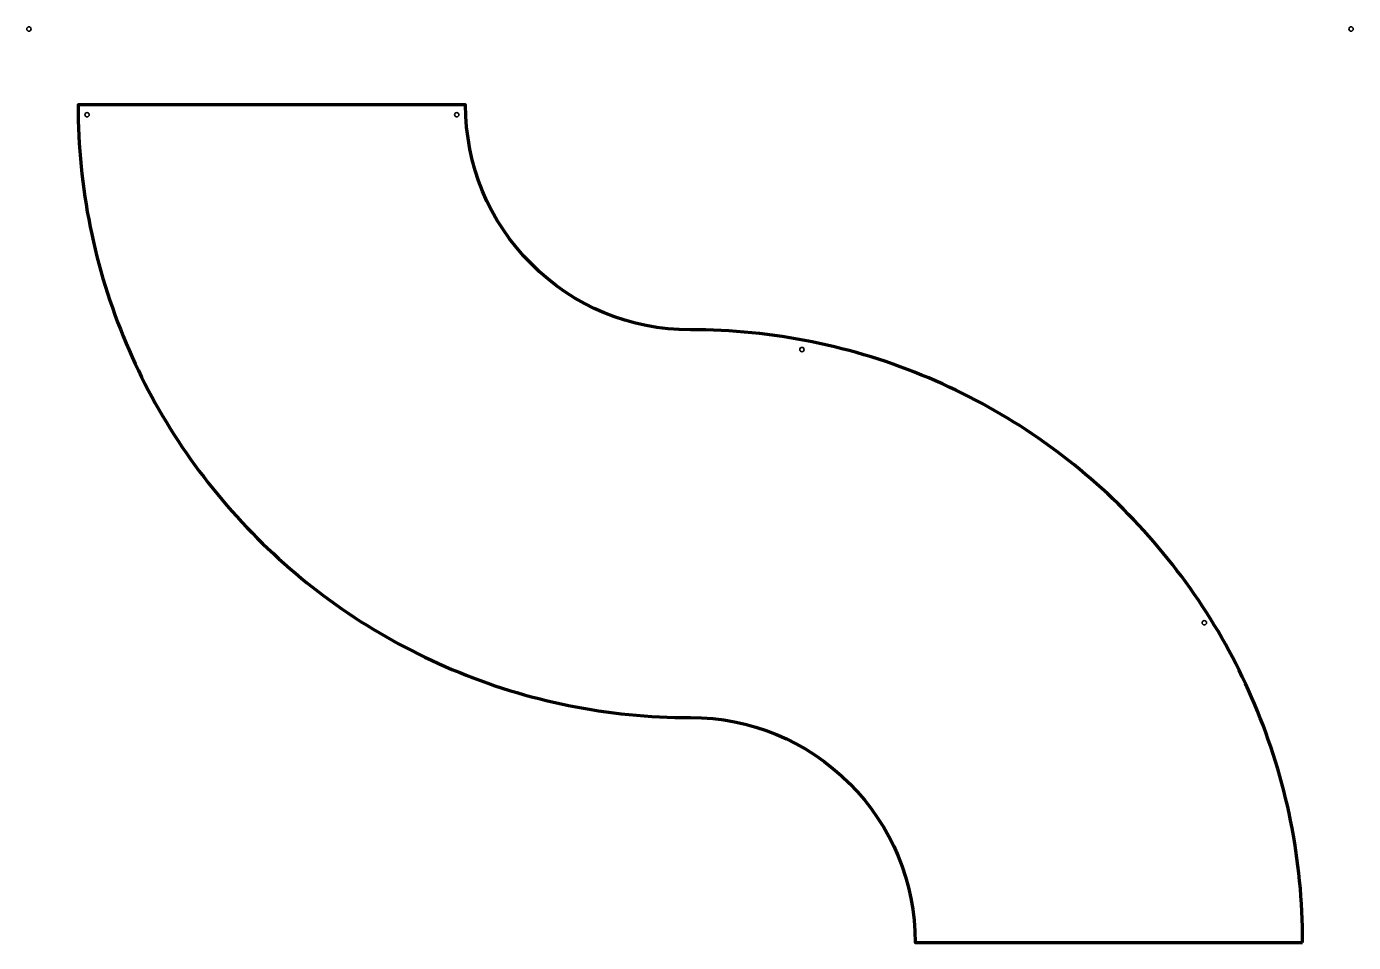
# Model space of a CAD drawing. Header units: inches. Extents: x 0.1 to 23.9, y -16.5 to -0.1.
import ezdxf

# ---------------------------------------------------------------- set-up
doc = ezdxf.new("R2010")
doc.units = ezdxf.units.IN
doc.header["$MEASUREMENT"] = 0
doc.layers.add('Layer 1', color=7, linetype='Continuous')

msp = doc.modelspace()

# ---------------------------------------------------------------- linework, layer by layer
at = {"layer": 'Layer 1', "color": 179, "lineweight": 35, "true_color": 0x231f20}
for points in [[(0.12, -0.113), (0.105, -0.128), (0.105, -0.153), (0.12, -0.168), (0.136, -0.184), (0.161, -0.184), (0.176, -0.168), (0.192, -0.153), (0.192, -0.128), (0.176, -0.113), (0.161, -0.097), (0.136, -0.097), (0.12, -0.113)], [(23.811, -0.113), (23.796, -0.128), (23.796, -0.153), (23.811, -0.168), (23.827, -0.184), (23.852, -0.184), (23.867, -0.168), (23.882, -0.153), (23.882, -0.128), (23.867, -0.113), (23.852, -0.097), (23.827, -0.097), (23.811, -0.113)], [(1.162, -1.649), (1.147, -1.665), (1.147, -1.69), (1.162, -1.705), (1.177, -1.72), (1.202, -1.72), (1.218, -1.705), (1.233, -1.69), (1.233, -1.665), (1.218, -1.649), (1.202, -1.634), (1.177, -1.634), (1.162, -1.649)], [(7.787, -1.649), (7.771, -1.665), (7.771, -1.69), (7.787, -1.705), (7.802, -1.72), (7.827, -1.72), (7.842, -1.705), (7.858, -1.69), (7.858, -1.665), (7.842, -1.649), (7.827, -1.634), (7.802, -1.634), (7.787, -1.649)], [(13.972, -5.854), (13.957, -5.869), (13.957, -5.894), (13.972, -5.91), (13.988, -5.925), (14.012, -5.925), (14.028, -5.91), (14.043, -5.894), (14.043, -5.869), (14.028, -5.854), (14.012, -5.839), (13.988, -5.839), (13.972, -5.854)], [(21.182, -10.746), (21.167, -10.762), (21.167, -10.787), (21.182, -10.802), (21.197, -10.817), (21.222, -10.817), (21.238, -10.802), (21.253, -10.787), (21.253, -10.762), (21.238, -10.746), (21.222, -10.731), (21.197, -10.731), (21.182, -10.746)]]:
    msp.add_open_spline(points, degree=3, knots=[0, 0, 0, 0, 1, 1, 1, 2, 2, 2, 3, 3, 3, 4, 4, 4, 4], dxfattribs=at)
at = {"layer": 'Layer 1', "color": 179, "lineweight": 106, "true_color": 0x231f20}
msp.add_open_spline([(22.972, -16.5), (22.972, -16.5), (16.028, -16.5), (16.028, -16.5), (16.028, -15.423), (15.609, -14.411), (14.849, -13.651), (14.089, -12.891), (13.077, -12.472), (12, -12.472), (10.52, -12.472), (9.082, -12.182), (7.728, -11.609), (6.42, -11.057), (5.247, -10.266), (4.24, -9.26), (3.234, -8.253), (2.443, -7.08), (1.891, -5.772), (1.318, -4.418), (1.028, -2.98), (1.028, -1.5), (1.028, -1.5), (7.972, -1.5), (7.972, -1.5), (7.972, -2.577), (8.391, -3.589), (9.151, -4.349), (9.911, -5.109), (10.923, -5.528), (12, -5.528), (13.48, -5.528), (14.918, -5.818), (16.272, -6.391), (17.58, -6.943), (18.753, -7.734), (19.76, -8.74), (20.766, -9.747), (21.557, -10.92), (22.109, -12.228), (22.682, -13.582), (22.972, -15.02), (22.972, -16.5)], degree=3, knots=[0, 0, 0, 0, 1, 1, 1, 2, 2, 2, 3, 3, 3, 4, 4, 4, 5, 5, 5, 6, 6, 6, 7, 7, 7, 8, 8, 8, 9, 9, 9, 10, 10, 10, 11, 11, 11, 12, 12, 12, 13, 13, 13, 14, 14, 14, 14], dxfattribs=at)

doc.saveas('drawing.dxf')
